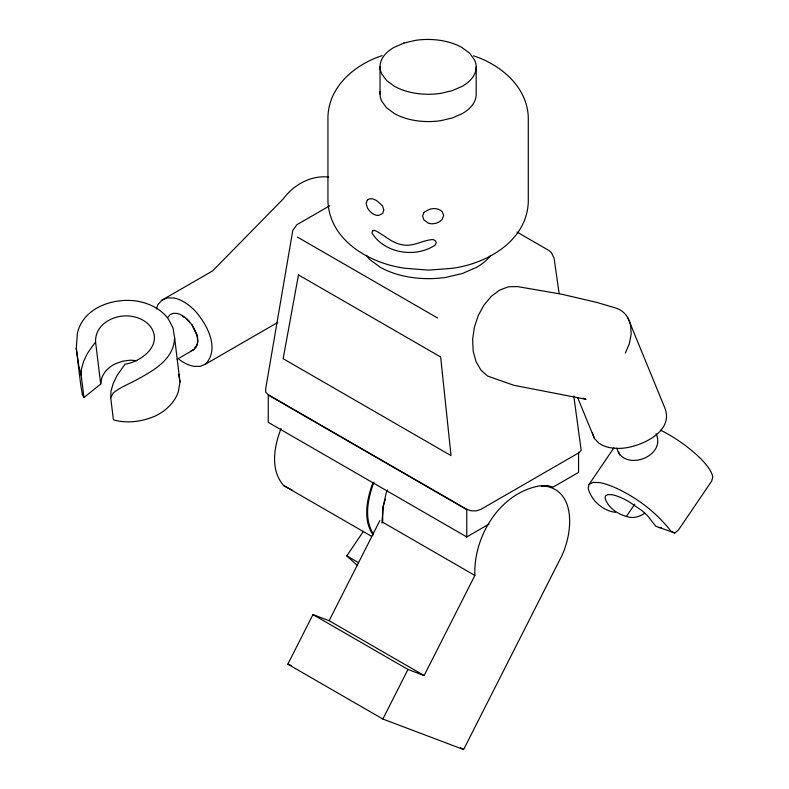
<?xml version="1.0" encoding="UTF-8"?>
<svg xmlns="http://www.w3.org/2000/svg" width="789" height="789" viewBox="0 0 789 789"><rect width="100%" height="100%" fill="white"/><g stroke="black" fill="none" stroke-linecap="round" stroke-linejoin="round"><path stroke-width="1.18" d="M382.695 522.88L382.783 508.629L386.087 493.263L387.438 489.949M474.87 575.447C473.272 536.293 500.226 492.04 540.8 485.699C578.327 487.296 572.863 536.392 559.924 559.5L463.607 749.55L382.852 719.035L287.847 664.18L312.977 614.601L329.121 620.706L424.137 675.562L474.87 575.447L382.704 522.229M83.93 397.528L81.218 375.406L81.484 368.907L83.644 361.313L87.569 353.137L95.568 341.893C94.828 323.184 116.476 313.095 132.72 316.527A30.347 23.68 -6.2 0 1 150.65 326.814C163.185 344.832 141.793 361.589 125.066 364.202L117.068 375.456L113.143 383.632L110.973 391.226L110.716 397.725L113.419 419.837C127.118 423.801 142.02 421.661 154.999 416.138A48.405 37.773 -6.2 0 0 178.255 392.034L180 381.975L174.586 337.731L172.949 327.76L168.037 318.549A50.871 39.697 -6.2 0 0 137.986 301.309C114.297 297.137 83.338 307.256 77.421 333.165L76.267 348.353L80.695 384.568L82.332 394.539L83.93 397.528L100.726 384.046L101.771 378.039A28.877 22.536 -6.2 0 1 115.648 363.66L122.808 361.165L130.471 360.178L137.039 360.681M174.586 337.731C174.053 358.827 154.378 370.13 138.026 379.016L137.957 379.075C129.712 383.858 120.549 386.876 113.281 392.961L110.716 397.725M613.921 447.836L589.117 484.338L588.091 488.174C591.227 499.871 601.238 509.388 613.102 511.962L615.469 512.248M373.956 482.148C367.95 498.569 363.512 518.442 373.463 534.252M385.348 499.259L383.247 505.956L381.886 522.989M156.478 308.884L157.918 304.662L161.844 300.214L212.645 270.883L283.419 198.729C293.666 184.715 311.122 175.089 328.697 177.052M281.111 428.427C274.108 446.327 269.848 469.83 283.695 485.59L371.619 536.352M372.852 482.72C366.905 498.993 362.516 519.833 373.197 535.001M625.332 353.087L629.356 343.639L631.161 334.171L630.628 325.334A38.809 28.374 -51.4 0 0 616.14 308.154L597.046 302.473L561.758 294.228L517.564 286.585L508.471 286.772L499.674 290.086L491.33 296.309L484.012 305.018L478.203 315.63L474.317 327.405L472.611 339.546L473.203 351.243L476.053 361.668L480.965 370.14L487.602 376.067L513.708 385.249L586.069 399.323L583.002 398.179M329.121 620.706L379.864 520.592M382.852 719.035L407.982 669.457L424.137 675.562M357.545 565.634L346.785 555.88L363.325 531.47M660.521 430.163C674.713 437.205 687.781 446.446 699.33 457.285A48.405 14.153 34.4 0 1 712.733 477.207L711.708 481.043L678.441 530.011L674.842 532.969L655.807 526.283L647.148 515.286L641.812 510.552L629.158 501.824A30.347 8.876 34.4 0 0 611.712 494.683L607.924 494.595L605.646 495.739L605.035 498.027C607.944 507.505 617.156 513.925 626.427 516.41L634.721 504.201M168.047 317.04L170.187 314.604L173.146 313.361L176.716 313.391A23.492 13.561 60 0 1 188.561 320.679L192.664 325.709L196.895 334.487A17.19 9.922 60 0 1 196.51 345.769L194.567 347.979M177.16 359.261L194.084 349.488L196.234 347.061A18.946 10.938 60 0 0 196.648 334.625L191.993 324.95M179.044 359.37A43.01 24.834 60 0 0 193.65 366.303L200.189 366.362L205.604 364.094C220.003 348.541 207.221 324.654 195.494 311.33A43.01 24.834 60 0 0 173.797 297.995L167.258 297.936L161.844 300.214M644.83 513.136C639.721 516.834 632.462 518.846 626.427 516.41M329.812 205.712L296.851 224.737L292.768 230.526L265.617 389.155L265.686 392.153L268.349 394.766L466.674 509.27L471.201 510.799L476.388 510.848L480.846 509.378L578.653 452.916L581.187 450.341L573.79 396.098M205.604 364.094L277.787 322.415M466.772 536.944L466.772 509.635L268.25 395.023L268.25 422.332L466.772 536.944L489.002 524.113M589.117 484.338L592.943 482.414L599.295 482.562A50.871 14.883 34.4 0 1 628.527 494.545C645.027 504.023 659.673 516.617 671.301 531.559L674.802 532.979M382.142 55.634C355.04 64.392 328.905 86.297 327.948 116.713L327.948 201.678C329.901 240.832 369.854 263.418 404.787 268.24L428.427 270.134L452.087 268.339C486.882 263.743 526.687 241.118 528.285 202.102L528.285 117.137C527.062 86.583 500.69 64.728 473.508 55.822M191.135 350.73L194.084 349.488M541.215 486.29L547.112 485.541L553.138 487.079L578.554 472.414L578.554 452.225M658.963 527.585L661.281 527.535M287.847 664.18L291.259 665.472M283.695 485.59L292.315 490.275M517.042 232.074L548.838 250.438L551.383 252.559L554.085 258.22L559.135 293.607M297.443 237.085L437.57 317.987M346.785 555.88L358.531 562.665M312.977 614.601L407.982 669.457M460.401 747.706L463.607 749.55M616.84 448.152C622.925 472.177 666.597 457.364 656.132 433.782M577.656 397.646L594.433 438.516L598.881 443.162A43.01 25.79 -22.3 0 0 622.906 448.211C641.585 446.357 674.033 431.731 664.92 408.16L627.797 317.72M366.5 255.36L369.252 259.117L380.12 267.175A69.028 39.854 0 0 0 445.982 277.363L462.384 273.517L476.457 267.382A66.365 38.316 0 0 0 490.442 255.754M619.621 454.928L618.625 452.127M592.391 432.826L594.433 438.516M81.218 375.406L78.89 366.352L76.267 348.353M178.728 374.213L180 381.975M95.568 341.893L100.726 384.046M476.191 66.957L476.191 94.266A46.847 27.043 0 0 1 462.236 113.626L452.304 117.955L440.726 120.668A48.721 28.128 0 0 1 394.244 113.478L386.561 107.787L381.718 101.16A46.847 27.043 0 0 1 380.199 91.682M380.032 66.759L380.032 94.069M182.377 316.399A21.323 12.308 60 0 1 184.222 317.405M186.046 318.657A21.323 12.308 60 0 1 189.557 321.833M298.479 274.897L283.143 358.689L451.032 455.618L440.656 356.983L298.479 274.897M372.546 230.97L371.935 232.854C384.253 253.368 415.704 258.417 435.272 245.004L436.228 242.884L435.469 240.852L433.24 239.55C422.914 239.836 413.436 247.135 402.538 244.807C391.571 243.219 383.947 234.481 374.41 230.289L372.546 230.97M367.319 200.13L366.165 203.414L367.319 207.714A11.283 7.338 52.7 0 0 378.345 215.496L382.596 213.553L383.849 210.061L382.596 205.968L378.345 202.004A11.283 7.338 52.7 0 0 367.319 200.13M423.93 212.369L422.588 216.058L423.93 219.953L428.476 223.257A11.283 9.143 -12.3 0 0 442.215 219.303L443.645 215.407L442.205 211.718A11.283 9.143 -12.3 0 0 428.486 209.766L423.93 212.369M403.919 43.07L393.987 47.409A46.847 27.043 0 0 0 381.718 73.85L386.561 80.478L394.244 86.169A48.721 28.128 0 0 0 440.726 93.358L452.304 90.646L462.236 86.307A46.847 27.043 0 0 0 474.514 59.865L469.662 53.238L461.989 47.547A48.721 28.128 0 0 0 415.497 40.357L403.919 43.07"/></g></svg>
